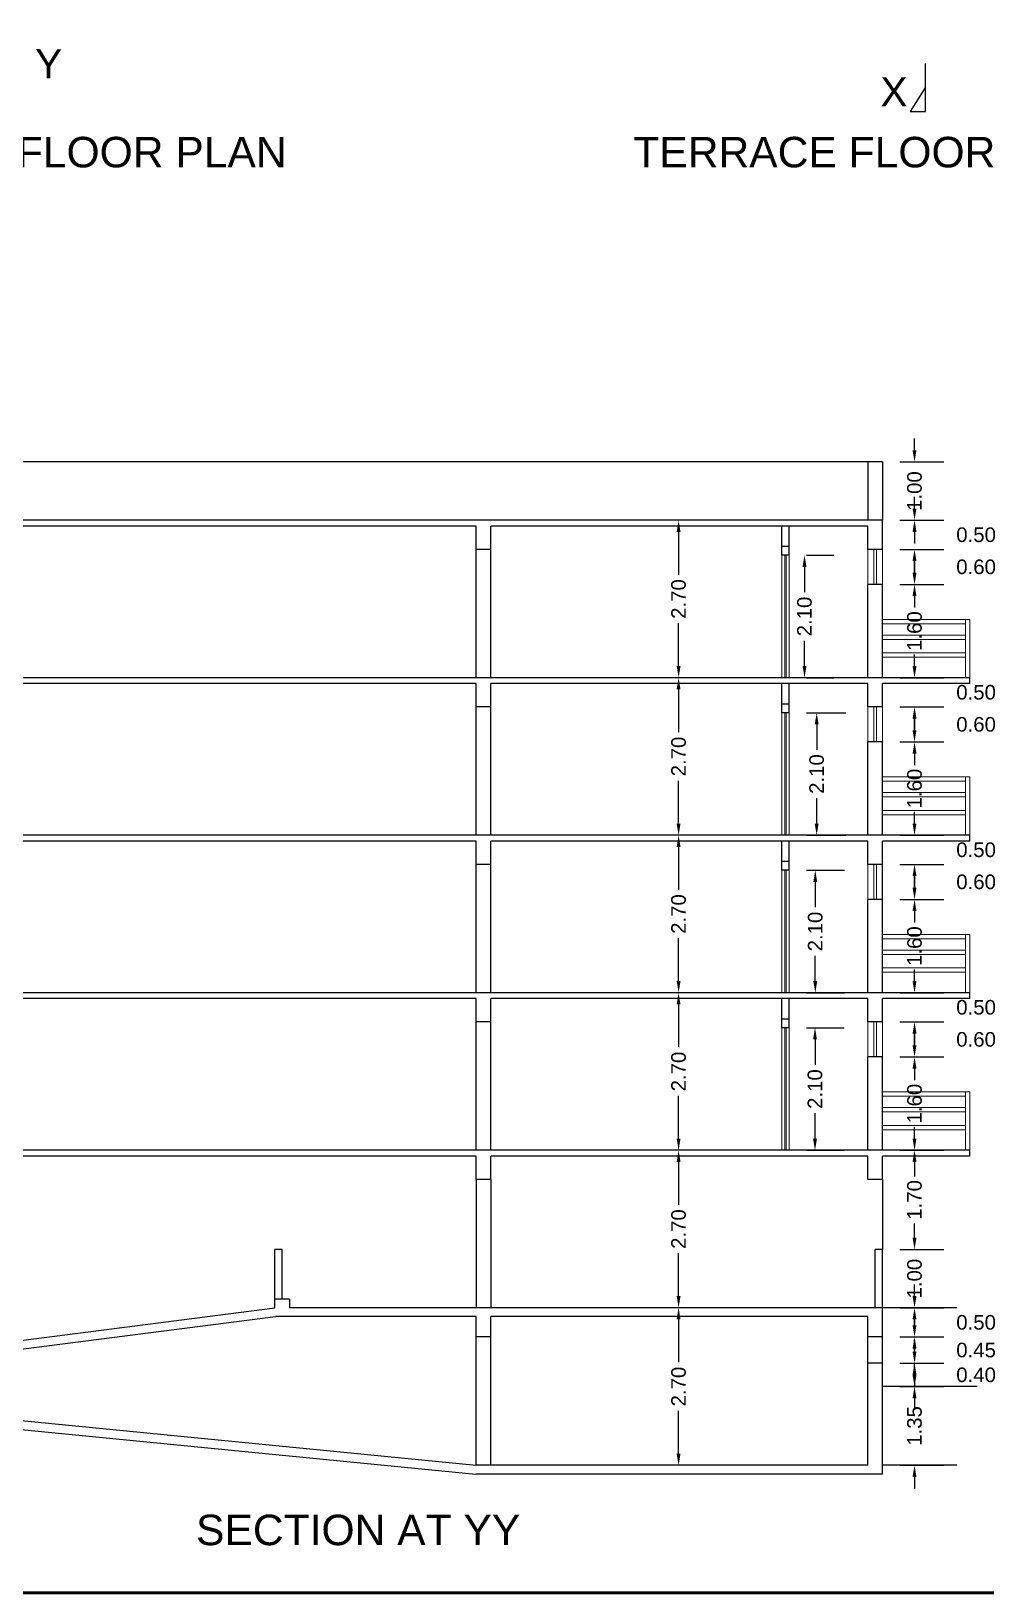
# Model space of a CAD drawing. Header units: metres. Extents: x 1217.9 to 1317.9, y 418.8 to 504.
# Drawn here: x 1285.01 to 1301.37, y 418.82 to 445.58 of the extents above; entities that cross this region are included whole.
import ezdxf

# ---------------------------------------------------------------- set-up
doc = ezdxf.new("R2010")
doc.units = ezdxf.units.M
doc.header["$MEASUREMENT"] = 0
doc.layers.add('Text', color=7, linetype='Continuous')
doc.layers.add('wall', color=92, linetype='Continuous', lineweight=50)
doc.layers.add('win', color=40, linetype='Continuous', lineweight=20)
doc.styles.add('PreDCRFont', font='arial.ttf', dxfattribs={"height": 0.25})
doc.styles.add('style2', font='arial.ttf', dxfattribs={"height": 0.25})
doc.dimstyles.new('Copy of Standard2', dxfattribs={"dimtxt": 0.25, "dimasz": 0.2, "dimexe": 0.5, "dimexo": 0.3, "dimgap": 0.09, "dimtad": 0, "dimtoh": 1, "dimzin": 0, "dimdsep": 46, "dimtxsty": 'PreDCRFont', "dimcen": 0.025, "dimdle": 0.1, "dimadec": 0, "dimazin": 0, "dimtfac": 1, "dimtofl": 0, "dimtmove": 2, "dimatfit": 3, "dimfxl": 0.18, "dimtolj": 1, "dimtzin": 0, "dimarcsym": 0})

# ---------------------------------------------------------------- blocks, each defined once
blk = doc.blocks.new('*D56')
at = {"layer": 'Defpoints', "color": 0, "linetype": 'Continuous', "transparency": 16777216}
for p in [(1299.596, 422.352), (1300.146, 422.352), (1299.596, 421.002)]:
    blk.add_point(p, dxfattribs=at)
at = {"layer": 'Text', "color": 0, "linetype": 'Continuous', "lineweight": -2, "transparency": 16777216}
for p, q in [((1300.146, 422.552), (1300.146, 422.752)), ((1299.896, 422.352), (1300.646, 422.352)), ((1299.896, 421.002), (1300.646, 421.002)), ((1300.146, 420.802), (1300.146, 420.602))]:
    blk.add_line(p, q, dxfattribs=at)
at = {"layer": 'Text', "color": 0, "linetype": 'Continuous', "transparency": 16777216}
for points in [[(1300.112, 422.552), (1300.179, 422.552), (1300.146, 422.352)], [(1300.112, 420.802), (1300.179, 420.802), (1300.146, 421.002)]]:
    blk.add_solid(points, dxfattribs=at)
at = {"layer": 'Text', "color": 0, "linetype": 'Continuous', "transparency": 16777216, "insert": (1300.146, 421.677), "char_height": 0.25, "attachment_point": 5, "rotation": 90, "style": 'PreDCRFont'}
blk.add_mtext('\\A1;1.35', dxfattribs=at)
blk = doc.blocks.new('*D57')
at = {"layer": 'Defpoints', "color": 0, "linetype": 'Continuous', "transparency": 16777216}
for p in [(1299.596, 422.752), (1300.146, 422.752), (1299.596, 422.352)]:
    blk.add_point(p, dxfattribs=at)
at = {"layer": 'Text', "color": 0, "linetype": 'Continuous', "lineweight": -2, "transparency": 16777216}
for p, q in [((1300.146, 422.952), (1300.146, 423.152)), ((1299.896, 422.752), (1300.646, 422.752)), ((1299.896, 422.352), (1300.646, 422.352)), ((1300.146, 422.152), (1300.146, 421.952))]:
    blk.add_line(p, q, dxfattribs=at)
at = {"layer": 'Text', "color": 0, "linetype": 'Continuous', "transparency": 16777216}
for points in [[(1300.112, 422.952), (1300.179, 422.952), (1300.146, 422.752)], [(1300.112, 422.152), (1300.179, 422.152), (1300.146, 422.352)]]:
    blk.add_solid(points, dxfattribs=at)
at = {"layer": 'Text', "color": 0, "linetype": 'Continuous', "transparency": 16777216, "insert": (1301.201, 422.552), "char_height": 0.25, "attachment_point": 5, "style": 'PreDCRFont'}
blk.add_mtext('\\A1;0.40', dxfattribs=at)
blk = doc.blocks.new('*D58')
at = {"layer": 'Defpoints', "color": 0, "linetype": 'Continuous', "transparency": 16777216}
for p in [(1299.596, 423.202), (1300.146, 423.202), (1299.596, 422.752)]:
    blk.add_point(p, dxfattribs=at)
at = {"layer": 'Text', "color": 0, "linetype": 'Continuous', "lineweight": -2, "transparency": 16777216}
for p, q in [((1300.146, 423.402), (1300.146, 423.602)), ((1299.896, 423.202), (1300.646, 423.202)), ((1299.896, 422.752), (1300.646, 422.752)), ((1300.146, 422.552), (1300.146, 422.352))]:
    blk.add_line(p, q, dxfattribs=at)
at = {"layer": 'Text', "color": 0, "linetype": 'Continuous', "transparency": 16777216}
for points in [[(1300.112, 423.402), (1300.179, 423.402), (1300.146, 423.202)], [(1300.112, 422.552), (1300.179, 422.552), (1300.146, 422.752)]]:
    blk.add_solid(points, dxfattribs=at)
at = {"layer": 'Text', "color": 0, "linetype": 'Continuous', "transparency": 16777216, "insert": (1301.201, 422.977), "char_height": 0.25, "attachment_point": 5, "style": 'PreDCRFont'}
blk.add_mtext('\\A1;0.45', dxfattribs=at)
blk = doc.blocks.new('*D59')
at = {"layer": 'Defpoints', "color": 0, "linetype": 'Continuous', "transparency": 16777216}
for p in [(1299.596, 423.702), (1300.146, 423.702), (1299.596, 423.202)]:
    blk.add_point(p, dxfattribs=at)
at = {"layer": 'Text', "color": 0, "linetype": 'Continuous', "lineweight": -2, "transparency": 16777216}
for p, q in [((1300.146, 423.902), (1300.146, 424.102)), ((1299.896, 423.702), (1300.646, 423.702)), ((1299.896, 423.202), (1300.646, 423.202)), ((1300.146, 423.002), (1300.146, 422.802))]:
    blk.add_line(p, q, dxfattribs=at)
at = {"layer": 'Text', "color": 0, "linetype": 'Continuous', "transparency": 16777216}
for points in [[(1300.112, 423.902), (1300.179, 423.902), (1300.146, 423.702)], [(1300.112, 423.002), (1300.179, 423.002), (1300.146, 423.202)]]:
    blk.add_solid(points, dxfattribs=at)
at = {"layer": 'Text', "color": 0, "linetype": 'Continuous', "transparency": 16777216, "insert": (1301.201, 423.452), "char_height": 0.25, "attachment_point": 5, "style": 'PreDCRFont'}
blk.add_mtext('\\A1;0.50', dxfattribs=at)
blk = doc.blocks.new('*D60')
at = {"layer": 'Defpoints', "color": 0, "linetype": 'Continuous', "transparency": 16777216}
for p in [(1299.596, 424.702), (1300.146, 424.702), (1299.596, 423.702)]:
    blk.add_point(p, dxfattribs=at)
at = {"layer": 'Text', "color": 0, "linetype": 'Continuous', "lineweight": -2, "transparency": 16777216}
for p, q in [((1300.146, 424.902), (1300.146, 425.102)), ((1299.896, 424.702), (1300.646, 424.702)), ((1299.896, 423.702), (1300.646, 423.702)), ((1300.146, 423.502), (1300.146, 423.302))]:
    blk.add_line(p, q, dxfattribs=at)
at = {"layer": 'Text', "color": 0, "linetype": 'Continuous', "transparency": 16777216}
for points in [[(1300.112, 424.902), (1300.179, 424.902), (1300.146, 424.702)], [(1300.112, 423.502), (1300.179, 423.502), (1300.146, 423.702)]]:
    blk.add_solid(points, dxfattribs=at)
at = {"layer": 'Text', "color": 0, "linetype": 'Continuous', "transparency": 16777216, "insert": (1300.146, 424.202), "char_height": 0.25, "attachment_point": 5, "rotation": 90, "style": 'PreDCRFont'}
blk.add_mtext('\\A1;1.00', dxfattribs=at)
blk = doc.blocks.new('*D61')
at = {"layer": 'Defpoints', "color": 0, "linetype": 'Continuous', "transparency": 16777216}
for p in [(1299.596, 426.402), (1300.146, 426.402), (1299.596, 424.702)]:
    blk.add_point(p, dxfattribs=at)
at = {"layer": 'Text', "color": 0, "linetype": 'Continuous', "lineweight": -2, "transparency": 16777216}
for p, q in [((1299.896, 426.402), (1300.646, 426.402)), ((1300.146, 426.202), (1300.146, 425.955)), ((1300.146, 424.902), (1300.146, 425.15)), ((1299.896, 424.702), (1300.646, 424.702))]:
    blk.add_line(p, q, dxfattribs=at)
at = {"layer": 'Text', "color": 0, "linetype": 'Continuous', "transparency": 16777216}
for points in [[(1300.112, 426.202), (1300.179, 426.202), (1300.146, 426.402)], [(1300.112, 424.902), (1300.179, 424.902), (1300.146, 424.702)]]:
    blk.add_solid(points, dxfattribs=at)
at = {"layer": 'Text', "color": 0, "linetype": 'Continuous', "transparency": 16777216, "insert": (1300.146, 425.552), "char_height": 0.25, "attachment_point": 5, "rotation": 90, "style": 'PreDCRFont'}
blk.add_mtext('\\A1;1.70', dxfattribs=at)
blk = doc.blocks.new('*D62')
at = {"layer": 'Defpoints', "color": 0, "linetype": 'Continuous', "transparency": 16777216}
for p in [(1299.596, 428.002), (1300.146, 428.002), (1299.596, 426.402)]:
    blk.add_point(p, dxfattribs=at)
at = {"layer": 'Text', "color": 0, "linetype": 'Continuous', "lineweight": -2, "transparency": 16777216}
for p, q in [((1299.896, 428.002), (1300.646, 428.002)), ((1300.146, 427.802), (1300.146, 427.605)), ((1300.146, 426.602), (1300.146, 426.8)), ((1299.896, 426.402), (1300.646, 426.402))]:
    blk.add_line(p, q, dxfattribs=at)
at = {"layer": 'Text', "color": 0, "linetype": 'Continuous', "transparency": 16777216}
for points in [[(1300.112, 427.802), (1300.179, 427.802), (1300.146, 428.002)], [(1300.112, 426.602), (1300.179, 426.602), (1300.146, 426.402)]]:
    blk.add_solid(points, dxfattribs=at)
at = {"layer": 'Text', "color": 0, "linetype": 'Continuous', "transparency": 16777216, "insert": (1300.146, 427.202), "char_height": 0.25, "attachment_point": 5, "rotation": 90, "style": 'PreDCRFont'}
blk.add_mtext('\\A1;1.60', dxfattribs=at)
blk = doc.blocks.new('*D63')
at = {"layer": 'Defpoints', "color": 0, "linetype": 'Continuous', "transparency": 16777216}
for p in [(1299.596, 428.602), (1300.146, 428.602), (1299.596, 428.002)]:
    blk.add_point(p, dxfattribs=at)
at = {"layer": 'Text', "color": 0, "linetype": 'Continuous', "lineweight": -2, "transparency": 16777216}
for p, q in [((1299.896, 428.602), (1300.646, 428.602)), ((1300.146, 428.202), (1300.146, 428.402)), ((1299.896, 428.002), (1300.646, 428.002))]:
    blk.add_line(p, q, dxfattribs=at)
at = {"layer": 'Text', "color": 0, "linetype": 'Continuous', "transparency": 16777216}
for points in [[(1300.112, 428.402), (1300.179, 428.402), (1300.146, 428.602)], [(1300.112, 428.202), (1300.179, 428.202), (1300.146, 428.002)]]:
    blk.add_solid(points, dxfattribs=at)
at = {"layer": 'Text', "color": 0, "linetype": 'Continuous', "transparency": 16777216, "insert": (1301.201, 428.302), "char_height": 0.25, "attachment_point": 5, "style": 'PreDCRFont'}
blk.add_mtext('\\A1;0.60', dxfattribs=at)
blk = doc.blocks.new('*D64')
at = {"layer": 'Defpoints', "color": 0, "linetype": 'Continuous', "transparency": 16777216}
for p in [(1299.596, 429.102), (1300.146, 429.102), (1299.596, 428.602)]:
    blk.add_point(p, dxfattribs=at)
at = {"layer": 'Text', "color": 0, "linetype": 'Continuous', "lineweight": -2, "transparency": 16777216}
for p, q in [((1300.146, 429.302), (1300.146, 429.502)), ((1299.896, 429.102), (1300.646, 429.102)), ((1299.896, 428.602), (1300.646, 428.602)), ((1300.146, 428.402), (1300.146, 428.202))]:
    blk.add_line(p, q, dxfattribs=at)
at = {"layer": 'Text', "color": 0, "linetype": 'Continuous', "transparency": 16777216}
for points in [[(1300.112, 429.302), (1300.179, 429.302), (1300.146, 429.102)], [(1300.112, 428.402), (1300.179, 428.402), (1300.146, 428.602)]]:
    blk.add_solid(points, dxfattribs=at)
at = {"layer": 'Text', "color": 0, "linetype": 'Continuous', "transparency": 16777216, "insert": (1301.201, 428.852), "char_height": 0.25, "attachment_point": 5, "style": 'PreDCRFont'}
blk.add_mtext('\\A1;0.50', dxfattribs=at)
blk = doc.blocks.new('*D65')
at = {"layer": 'Defpoints', "color": 0, "linetype": 'Continuous', "transparency": 16777216}
for p in [(1299.596, 430.702), (1300.146, 430.702), (1299.596, 429.102)]:
    blk.add_point(p, dxfattribs=at)
at = {"layer": 'Text', "color": 0, "linetype": 'Continuous', "lineweight": -2, "transparency": 16777216}
for p, q in [((1299.896, 430.702), (1300.646, 430.702)), ((1300.146, 430.502), (1300.146, 430.305)), ((1300.146, 429.302), (1300.146, 429.5)), ((1299.896, 429.102), (1300.646, 429.102))]:
    blk.add_line(p, q, dxfattribs=at)
at = {"layer": 'Text', "color": 0, "linetype": 'Continuous', "transparency": 16777216}
for points in [[(1300.112, 430.502), (1300.179, 430.502), (1300.146, 430.702)], [(1300.112, 429.302), (1300.179, 429.302), (1300.146, 429.102)]]:
    blk.add_solid(points, dxfattribs=at)
at = {"layer": 'Text', "color": 0, "linetype": 'Continuous', "transparency": 16777216, "insert": (1300.146, 429.902), "char_height": 0.25, "attachment_point": 5, "rotation": 90, "style": 'PreDCRFont'}
blk.add_mtext('\\A1;1.60', dxfattribs=at)
blk = doc.blocks.new('*D66')
at = {"layer": 'Defpoints', "color": 0, "linetype": 'Continuous', "transparency": 16777216}
for p in [(1299.596, 431.302), (1300.146, 431.302), (1299.596, 430.702)]:
    blk.add_point(p, dxfattribs=at)
at = {"layer": 'Text', "color": 0, "linetype": 'Continuous', "lineweight": -2, "transparency": 16777216}
for p, q in [((1299.896, 431.302), (1300.646, 431.302)), ((1300.146, 430.902), (1300.146, 431.102)), ((1299.896, 430.702), (1300.646, 430.702))]:
    blk.add_line(p, q, dxfattribs=at)
at = {"layer": 'Text', "color": 0, "linetype": 'Continuous', "transparency": 16777216}
for points in [[(1300.112, 431.102), (1300.179, 431.102), (1300.146, 431.302)], [(1300.112, 430.902), (1300.179, 430.902), (1300.146, 430.702)]]:
    blk.add_solid(points, dxfattribs=at)
at = {"layer": 'Text', "color": 0, "linetype": 'Continuous', "transparency": 16777216, "insert": (1301.201, 431.002), "char_height": 0.25, "attachment_point": 5, "style": 'PreDCRFont'}
blk.add_mtext('\\A1;0.60', dxfattribs=at)
blk = doc.blocks.new('*D67')
at = {"layer": 'Defpoints', "color": 0, "linetype": 'Continuous', "transparency": 16777216}
for p in [(1299.596, 431.802), (1300.146, 431.802), (1299.596, 431.302)]:
    blk.add_point(p, dxfattribs=at)
at = {"layer": 'Text', "color": 0, "linetype": 'Continuous', "lineweight": -2, "transparency": 16777216}
for p, q in [((1300.146, 432.002), (1300.146, 432.202)), ((1299.896, 431.802), (1300.646, 431.802)), ((1299.896, 431.302), (1300.646, 431.302)), ((1300.146, 431.102), (1300.146, 430.902))]:
    blk.add_line(p, q, dxfattribs=at)
at = {"layer": 'Text', "color": 0, "linetype": 'Continuous', "transparency": 16777216}
for points in [[(1300.112, 432.002), (1300.179, 432.002), (1300.146, 431.802)], [(1300.112, 431.102), (1300.179, 431.102), (1300.146, 431.302)]]:
    blk.add_solid(points, dxfattribs=at)
at = {"layer": 'Text', "color": 0, "linetype": 'Continuous', "transparency": 16777216, "insert": (1301.201, 431.552), "char_height": 0.25, "attachment_point": 5, "style": 'PreDCRFont'}
blk.add_mtext('\\A1;0.50', dxfattribs=at)
blk = doc.blocks.new('*D68')
at = {"layer": 'Defpoints', "color": 0, "linetype": 'Continuous', "transparency": 16777216}
for p in [(1299.596, 433.402), (1300.146, 433.402), (1299.596, 431.802)]:
    blk.add_point(p, dxfattribs=at)
at = {"layer": 'Text', "color": 0, "linetype": 'Continuous', "lineweight": -2, "transparency": 16777216}
for p, q in [((1299.896, 433.402), (1300.646, 433.402)), ((1300.146, 433.202), (1300.146, 433.005)), ((1300.146, 432.002), (1300.146, 432.2)), ((1299.896, 431.802), (1300.646, 431.802))]:
    blk.add_line(p, q, dxfattribs=at)
at = {"layer": 'Text', "color": 0, "linetype": 'Continuous', "transparency": 16777216}
for points in [[(1300.112, 433.202), (1300.179, 433.202), (1300.146, 433.402)], [(1300.112, 432.002), (1300.179, 432.002), (1300.146, 431.802)]]:
    blk.add_solid(points, dxfattribs=at)
at = {"layer": 'Text', "color": 0, "linetype": 'Continuous', "transparency": 16777216, "insert": (1300.146, 432.602), "char_height": 0.25, "attachment_point": 5, "rotation": 90, "style": 'PreDCRFont'}
blk.add_mtext('\\A1;1.60', dxfattribs=at)
blk = doc.blocks.new('*D69')
at = {"layer": 'Defpoints', "color": 0, "linetype": 'Continuous', "transparency": 16777216}
for p in [(1299.596, 434.002), (1300.146, 434.002), (1299.596, 433.402)]:
    blk.add_point(p, dxfattribs=at)
at = {"layer": 'Text', "color": 0, "linetype": 'Continuous', "lineweight": -2, "transparency": 16777216}
for p, q in [((1299.896, 434.002), (1300.646, 434.002)), ((1300.146, 433.602), (1300.146, 433.802)), ((1299.896, 433.402), (1300.646, 433.402))]:
    blk.add_line(p, q, dxfattribs=at)
at = {"layer": 'Text', "color": 0, "linetype": 'Continuous', "transparency": 16777216}
for points in [[(1300.112, 433.802), (1300.179, 433.802), (1300.146, 434.002)], [(1300.112, 433.602), (1300.179, 433.602), (1300.146, 433.402)]]:
    blk.add_solid(points, dxfattribs=at)
at = {"layer": 'Text', "color": 0, "linetype": 'Continuous', "transparency": 16777216, "insert": (1301.201, 433.702), "char_height": 0.25, "attachment_point": 5, "style": 'PreDCRFont'}
blk.add_mtext('\\A1;0.60', dxfattribs=at)
blk = doc.blocks.new('*D70')
at = {"layer": 'Defpoints', "color": 0, "linetype": 'Continuous', "transparency": 16777216}
for p in [(1299.596, 434.502), (1300.146, 434.502), (1299.596, 434.002)]:
    blk.add_point(p, dxfattribs=at)
at = {"layer": 'Text', "color": 0, "linetype": 'Continuous', "lineweight": -2, "transparency": 16777216}
for p, q in [((1300.146, 434.702), (1300.146, 434.902)), ((1299.896, 434.502), (1300.646, 434.502)), ((1299.896, 434.002), (1300.646, 434.002)), ((1300.146, 433.802), (1300.146, 433.602))]:
    blk.add_line(p, q, dxfattribs=at)
at = {"layer": 'Text', "color": 0, "linetype": 'Continuous', "transparency": 16777216}
for points in [[(1300.112, 434.702), (1300.179, 434.702), (1300.146, 434.502)], [(1300.112, 433.802), (1300.179, 433.802), (1300.146, 434.002)]]:
    blk.add_solid(points, dxfattribs=at)
at = {"layer": 'Text', "color": 0, "linetype": 'Continuous', "transparency": 16777216, "insert": (1301.201, 434.252), "char_height": 0.25, "attachment_point": 5, "style": 'PreDCRFont'}
blk.add_mtext('\\A1;0.50', dxfattribs=at)
blk = doc.blocks.new('*D71')
at = {"layer": 'Defpoints', "color": 0, "linetype": 'Continuous', "transparency": 16777216}
for p in [(1299.596, 436.102), (1300.146, 436.102), (1299.596, 434.502)]:
    blk.add_point(p, dxfattribs=at)
at = {"layer": 'Text', "color": 0, "linetype": 'Continuous', "lineweight": -2, "transparency": 16777216}
for p, q in [((1299.896, 436.102), (1300.646, 436.102)), ((1300.146, 435.902), (1300.146, 435.705)), ((1300.146, 434.702), (1300.146, 434.9)), ((1299.896, 434.502), (1300.646, 434.502))]:
    blk.add_line(p, q, dxfattribs=at)
at = {"layer": 'Text', "color": 0, "linetype": 'Continuous', "transparency": 16777216}
for points in [[(1300.112, 435.902), (1300.179, 435.902), (1300.146, 436.102)], [(1300.112, 434.702), (1300.179, 434.702), (1300.146, 434.502)]]:
    blk.add_solid(points, dxfattribs=at)
at = {"layer": 'Text', "color": 0, "linetype": 'Continuous', "transparency": 16777216, "insert": (1300.146, 435.302), "char_height": 0.25, "attachment_point": 5, "rotation": 90, "style": 'PreDCRFont'}
blk.add_mtext('\\A1;1.60', dxfattribs=at)
blk = doc.blocks.new('*D72')
at = {"layer": 'Defpoints', "color": 0, "linetype": 'Continuous', "transparency": 16777216}
for p in [(1299.596, 436.702), (1300.146, 436.702), (1299.596, 436.102)]:
    blk.add_point(p, dxfattribs=at)
at = {"layer": 'Text', "color": 0, "linetype": 'Continuous', "lineweight": -2, "transparency": 16777216}
for p, q in [((1299.896, 436.702), (1300.646, 436.702)), ((1300.146, 436.302), (1300.146, 436.502)), ((1299.896, 436.102), (1300.646, 436.102))]:
    blk.add_line(p, q, dxfattribs=at)
at = {"layer": 'Text', "color": 0, "linetype": 'Continuous', "transparency": 16777216}
for points in [[(1300.112, 436.502), (1300.179, 436.502), (1300.146, 436.702)], [(1300.112, 436.302), (1300.179, 436.302), (1300.146, 436.102)]]:
    blk.add_solid(points, dxfattribs=at)
at = {"layer": 'Text', "color": 0, "linetype": 'Continuous', "transparency": 16777216, "insert": (1301.201, 436.402), "char_height": 0.25, "attachment_point": 5, "style": 'PreDCRFont'}
blk.add_mtext('\\A1;0.60', dxfattribs=at)
blk = doc.blocks.new('*D73')
at = {"layer": 'Defpoints', "color": 0, "linetype": 'Continuous', "transparency": 16777216}
for p in [(1299.596, 437.202), (1300.146, 437.202), (1299.596, 436.702)]:
    blk.add_point(p, dxfattribs=at)
at = {"layer": 'Text', "color": 0, "linetype": 'Continuous', "lineweight": -2, "transparency": 16777216}
for p, q in [((1300.146, 437.402), (1300.146, 437.602)), ((1299.896, 437.202), (1300.646, 437.202)), ((1299.896, 436.702), (1300.646, 436.702)), ((1300.146, 436.502), (1300.146, 436.302))]:
    blk.add_line(p, q, dxfattribs=at)
at = {"layer": 'Text', "color": 0, "linetype": 'Continuous', "transparency": 16777216}
for points in [[(1300.112, 437.402), (1300.179, 437.402), (1300.146, 437.202)], [(1300.112, 436.502), (1300.179, 436.502), (1300.146, 436.702)]]:
    blk.add_solid(points, dxfattribs=at)
at = {"layer": 'Text', "color": 0, "linetype": 'Continuous', "transparency": 16777216, "insert": (1301.201, 436.952), "char_height": 0.25, "attachment_point": 5, "style": 'PreDCRFont'}
blk.add_mtext('\\A1;0.50', dxfattribs=at)
blk = doc.blocks.new('*D74')
at = {"layer": 'Defpoints', "color": 0, "linetype": 'Continuous', "transparency": 16777216}
for p in [(1299.596, 438.202), (1300.146, 438.202), (1299.596, 437.202)]:
    blk.add_point(p, dxfattribs=at)
at = {"layer": 'Text', "color": 0, "linetype": 'Continuous', "lineweight": -2, "transparency": 16777216}
for p, q in [((1300.146, 438.402), (1300.146, 438.602)), ((1299.896, 438.202), (1300.646, 438.202)), ((1299.896, 437.202), (1300.646, 437.202)), ((1300.146, 437.002), (1300.146, 436.802))]:
    blk.add_line(p, q, dxfattribs=at)
at = {"layer": 'Text', "color": 0, "linetype": 'Continuous', "transparency": 16777216}
for points in [[(1300.112, 438.402), (1300.179, 438.402), (1300.146, 438.202)], [(1300.112, 437.002), (1300.179, 437.002), (1300.146, 437.202)]]:
    blk.add_solid(points, dxfattribs=at)
at = {"layer": 'Text', "color": 0, "linetype": 'Continuous', "transparency": 16777216, "insert": (1300.146, 437.702), "char_height": 0.25, "attachment_point": 5, "rotation": 90, "style": 'PreDCRFont'}
blk.add_mtext('\\A1;1.00', dxfattribs=at)
blk = doc.blocks.new('*D75')
at = {"layer": 'Defpoints', "color": 0, "linetype": 'Continuous', "transparency": 16777216}
for p in [(1296.102, 423.702), (1296.544, 423.702), (1296.544, 421.002)]:
    blk.add_point(p, dxfattribs=at)
at = {"layer": 'Text', "color": 0, "linetype": 'Continuous', "lineweight": -2, "transparency": 16777216}
for p, q in [((1296.244, 423.702), (1295.602, 423.702)), ((1296.102, 423.502), (1296.102, 422.768)), ((1296.102, 421.202), (1296.102, 421.936)), ((1296.244, 421.002), (1295.602, 421.002))]:
    blk.add_line(p, q, dxfattribs=at)
at = {"layer": 'Text', "color": 0, "linetype": 'Continuous', "transparency": 16777216}
for points in [[(1296.069, 423.502), (1296.135, 423.502), (1296.102, 423.702)], [(1296.069, 421.202), (1296.135, 421.202), (1296.102, 421.002)]]:
    blk.add_solid(points, dxfattribs=at)
at = {"layer": 'Text', "color": 0, "linetype": 'Continuous', "transparency": 16777216, "insert": (1296.102, 422.352), "char_height": 0.25, "attachment_point": 5, "rotation": 90, "style": 'PreDCRFont'}
blk.add_mtext('\\A1;2.70', dxfattribs=at)
blk = doc.blocks.new('*D76')
at = {"layer": 'Defpoints', "color": 0, "linetype": 'Continuous', "transparency": 16777216}
for p in [(1296.102, 426.402), (1296.102, 426.402), (1296.544, 423.702)]:
    blk.add_point(p, dxfattribs=at)
at = {"layer": 'Text', "color": 0, "linetype": 'Continuous', "lineweight": -2, "transparency": 16777216}
for p, q in [((1295.802, 426.402), (1295.602, 426.402)), ((1296.102, 426.202), (1296.102, 425.468)), ((1296.102, 423.902), (1296.102, 424.636)), ((1296.244, 423.702), (1295.602, 423.702))]:
    blk.add_line(p, q, dxfattribs=at)
at = {"layer": 'Text', "color": 0, "linetype": 'Continuous', "transparency": 16777216}
for points in [[(1296.069, 426.202), (1296.135, 426.202), (1296.102, 426.402)], [(1296.069, 423.902), (1296.135, 423.902), (1296.102, 423.702)]]:
    blk.add_solid(points, dxfattribs=at)
at = {"layer": 'Text', "color": 0, "linetype": 'Continuous', "transparency": 16777216, "insert": (1296.102, 425.052), "char_height": 0.25, "attachment_point": 5, "rotation": 90, "style": 'PreDCRFont'}
blk.add_mtext('\\A1;2.70', dxfattribs=at)
blk = doc.blocks.new('*D77')
at = {"layer": 'Defpoints', "color": 0, "linetype": 'Continuous', "transparency": 16777216}
for p in [(1296.102, 429.102), (1296.102, 429.102), (1296.102, 426.402)]:
    blk.add_point(p, dxfattribs=at)
at = {"layer": 'Text', "color": 0, "linetype": 'Continuous', "lineweight": -2, "transparency": 16777216}
for p, q in [((1295.802, 429.102), (1295.602, 429.102)), ((1296.102, 428.902), (1296.102, 428.168)), ((1296.102, 426.602), (1296.102, 427.336)), ((1295.802, 426.402), (1295.602, 426.402))]:
    blk.add_line(p, q, dxfattribs=at)
at = {"layer": 'Text', "color": 0, "linetype": 'Continuous', "transparency": 16777216}
for points in [[(1296.069, 428.902), (1296.135, 428.902), (1296.102, 429.102)], [(1296.069, 426.602), (1296.135, 426.602), (1296.102, 426.402)]]:
    blk.add_solid(points, dxfattribs=at)
at = {"layer": 'Text', "color": 0, "linetype": 'Continuous', "transparency": 16777216, "insert": (1296.102, 427.752), "char_height": 0.25, "attachment_point": 5, "rotation": 90, "style": 'PreDCRFont'}
blk.add_mtext('\\A1;2.70', dxfattribs=at)
blk = doc.blocks.new('*D78')
at = {"layer": 'Defpoints', "color": 0, "linetype": 'Continuous', "transparency": 16777216}
for p in [(1296.102, 431.802), (1296.102, 431.802), (1296.102, 429.102)]:
    blk.add_point(p, dxfattribs=at)
at = {"layer": 'Text', "color": 0, "linetype": 'Continuous', "lineweight": -2, "transparency": 16777216}
for p, q in [((1295.802, 431.802), (1295.602, 431.802)), ((1296.102, 431.602), (1296.102, 430.868)), ((1296.102, 429.302), (1296.102, 430.036)), ((1295.802, 429.102), (1295.602, 429.102))]:
    blk.add_line(p, q, dxfattribs=at)
at = {"layer": 'Text', "color": 0, "linetype": 'Continuous', "transparency": 16777216}
for points in [[(1296.069, 431.602), (1296.135, 431.602), (1296.102, 431.802)], [(1296.069, 429.302), (1296.135, 429.302), (1296.102, 429.102)]]:
    blk.add_solid(points, dxfattribs=at)
at = {"layer": 'Text', "color": 0, "linetype": 'Continuous', "transparency": 16777216, "insert": (1296.102, 430.452), "char_height": 0.25, "attachment_point": 5, "rotation": 90, "style": 'PreDCRFont'}
blk.add_mtext('\\A1;2.70', dxfattribs=at)
blk = doc.blocks.new('*D79')
at = {"layer": 'Defpoints', "color": 0, "linetype": 'Continuous', "transparency": 16777216}
for p in [(1296.102, 434.502), (1296.102, 434.502), (1296.102, 431.802)]:
    blk.add_point(p, dxfattribs=at)
at = {"layer": 'Text', "color": 0, "linetype": 'Continuous', "lineweight": -2, "transparency": 16777216}
for p, q in [((1295.802, 434.502), (1295.602, 434.502)), ((1296.102, 434.302), (1296.102, 433.568)), ((1296.102, 432.002), (1296.102, 432.736)), ((1295.802, 431.802), (1295.602, 431.802))]:
    blk.add_line(p, q, dxfattribs=at)
at = {"layer": 'Text', "color": 0, "linetype": 'Continuous', "transparency": 16777216}
for points in [[(1296.069, 434.302), (1296.135, 434.302), (1296.102, 434.502)], [(1296.069, 432.002), (1296.135, 432.002), (1296.102, 431.802)]]:
    blk.add_solid(points, dxfattribs=at)
at = {"layer": 'Text', "color": 0, "linetype": 'Continuous', "transparency": 16777216, "insert": (1296.102, 433.152), "char_height": 0.25, "attachment_point": 5, "rotation": 90, "style": 'PreDCRFont'}
blk.add_mtext('\\A1;2.70', dxfattribs=at)
blk = doc.blocks.new('*D80')
at = {"layer": 'Defpoints', "color": 0, "linetype": 'Continuous', "transparency": 16777216}
for p in [(1296.102, 437.202), (1296.102, 437.202), (1296.102, 434.502)]:
    blk.add_point(p, dxfattribs=at)
at = {"layer": 'Text', "color": 0, "linetype": 'Continuous', "lineweight": -2, "transparency": 16777216}
for p, q in [((1295.802, 437.202), (1295.602, 437.202)), ((1296.102, 437.002), (1296.102, 436.268)), ((1296.102, 434.702), (1296.102, 435.436)), ((1295.802, 434.502), (1295.602, 434.502))]:
    blk.add_line(p, q, dxfattribs=at)
at = {"layer": 'Text', "color": 0, "linetype": 'Continuous', "transparency": 16777216}
for points in [[(1296.069, 437.002), (1296.135, 437.002), (1296.102, 437.202)], [(1296.069, 434.702), (1296.135, 434.702), (1296.102, 434.502)]]:
    blk.add_solid(points, dxfattribs=at)
at = {"layer": 'Text', "color": 0, "linetype": 'Continuous', "transparency": 16777216, "insert": (1296.102, 435.852), "char_height": 0.25, "attachment_point": 5, "rotation": 90, "style": 'PreDCRFont'}
blk.add_mtext('\\A1;2.70', dxfattribs=at)
blk = doc.blocks.new('*D81')
at = {"layer": 'Defpoints', "color": 0, "linetype": 'Continuous', "transparency": 16777216}
for p in [(1297.996, 436.602), (1297.996, 434.502), (1298.26, 434.502)]:
    blk.add_point(p, dxfattribs=at)
at = {"layer": 'Text', "color": 0, "linetype": 'Continuous', "lineweight": -2, "transparency": 16777216}
for p, q in [((1298.296, 436.602), (1298.76, 436.602)), ((1298.26, 436.402), (1298.26, 435.968)), ((1298.26, 434.702), (1298.26, 435.136)), ((1298.296, 434.502), (1298.76, 434.502))]:
    blk.add_line(p, q, dxfattribs=at)
at = {"layer": 'Text', "color": 0, "linetype": 'Continuous', "transparency": 16777216}
for points in [[(1298.227, 436.402), (1298.294, 436.402), (1298.26, 436.602)], [(1298.227, 434.702), (1298.294, 434.702), (1298.26, 434.502)]]:
    blk.add_solid(points, dxfattribs=at)
at = {"layer": 'Text', "color": 0, "linetype": 'Continuous', "transparency": 16777216, "insert": (1298.26, 435.552), "char_height": 0.25, "attachment_point": 5, "rotation": 90, "style": 'PreDCRFont'}
blk.add_mtext('\\A1;2.10', dxfattribs=at)
blk = doc.blocks.new('*D82')
at = {"layer": 'Defpoints', "color": 0, "linetype": 'Continuous', "transparency": 16777216}
for p in [(1297.996, 433.902), (1297.996, 431.802), (1298.469, 431.802)]:
    blk.add_point(p, dxfattribs=at)
at = {"layer": 'Text', "color": 0, "linetype": 'Continuous', "lineweight": -2, "transparency": 16777216}
for p, q in [((1298.296, 433.902), (1298.969, 433.902)), ((1298.469, 433.702), (1298.469, 433.268)), ((1298.469, 432.002), (1298.469, 432.436)), ((1298.296, 431.802), (1298.969, 431.802))]:
    blk.add_line(p, q, dxfattribs=at)
at = {"layer": 'Text', "color": 0, "linetype": 'Continuous', "transparency": 16777216}
for points in [[(1298.435, 433.702), (1298.502, 433.702), (1298.469, 433.902)], [(1298.435, 432.002), (1298.502, 432.002), (1298.469, 431.802)]]:
    blk.add_solid(points, dxfattribs=at)
at = {"layer": 'Text', "color": 0, "linetype": 'Continuous', "transparency": 16777216, "insert": (1298.469, 432.852), "char_height": 0.25, "attachment_point": 5, "rotation": 90, "style": 'PreDCRFont'}
blk.add_mtext('\\A1;2.10', dxfattribs=at)
blk = doc.blocks.new('*D83')
at = {"layer": 'Defpoints', "color": 0, "linetype": 'Continuous', "transparency": 16777216}
for p in [(1297.996, 431.202), (1297.996, 429.102), (1298.445, 429.102)]:
    blk.add_point(p, dxfattribs=at)
at = {"layer": 'Text', "color": 0, "linetype": 'Continuous', "lineweight": -2, "transparency": 16777216}
for p, q in [((1298.296, 431.202), (1298.945, 431.202)), ((1298.445, 431.002), (1298.445, 430.568)), ((1298.445, 429.302), (1298.445, 429.736)), ((1298.296, 429.102), (1298.945, 429.102))]:
    blk.add_line(p, q, dxfattribs=at)
at = {"layer": 'Text', "color": 0, "linetype": 'Continuous', "transparency": 16777216}
for points in [[(1298.411, 431.002), (1298.478, 431.002), (1298.445, 431.202)], [(1298.411, 429.302), (1298.478, 429.302), (1298.445, 429.102)]]:
    blk.add_solid(points, dxfattribs=at)
at = {"layer": 'Text', "color": 0, "linetype": 'Continuous', "transparency": 16777216, "insert": (1298.445, 430.152), "char_height": 0.25, "attachment_point": 5, "rotation": 90, "style": 'PreDCRFont'}
blk.add_mtext('\\A1;2.10', dxfattribs=at)
blk = doc.blocks.new('*D84')
at = {"layer": 'Defpoints', "color": 0, "linetype": 'Continuous', "transparency": 16777216}
for p in [(1297.996, 428.502), (1297.996, 426.402), (1298.44, 426.402)]:
    blk.add_point(p, dxfattribs=at)
at = {"layer": 'Text', "color": 0, "linetype": 'Continuous', "lineweight": -2, "transparency": 16777216}
for p, q in [((1298.296, 428.502), (1298.94, 428.502)), ((1298.44, 428.302), (1298.44, 427.868)), ((1298.44, 426.602), (1298.44, 427.036)), ((1298.296, 426.402), (1298.94, 426.402))]:
    blk.add_line(p, q, dxfattribs=at)
at = {"layer": 'Text', "color": 0, "linetype": 'Continuous', "transparency": 16777216}
for points in [[(1298.406, 428.302), (1298.473, 428.302), (1298.44, 428.502)], [(1298.406, 426.602), (1298.473, 426.602), (1298.44, 426.402)]]:
    blk.add_solid(points, dxfattribs=at)
at = {"layer": 'Text', "color": 0, "linetype": 'Continuous', "transparency": 16777216, "insert": (1298.44, 427.452), "char_height": 0.25, "attachment_point": 5, "rotation": 90, "style": 'PreDCRFont'}
blk.add_mtext('\\A1;2.10', dxfattribs=at)

msp = doc.modelspace()

# ---------------------------------------------------------------- linework, layer by layer
at = {"layer": 'Text', "linetype": 'Continuous'}
for p, q in [((1299.5957, 438.2021), (1278.6627, 438.2021)), ((1299.3457, 438.2021), (1299.3457, 437.2021)), ((1299.5957, 438.2021), (1299.5957, 437.2021)), ((1299.5957, 437.2021), (1277.9127, 437.2021)), ((1292.6327, 437.1021), (1278.9127, 437.1021)), ((1292.6327, 434.5021), (1292.6327, 437.1021)), ((1292.8827, 434.5021), (1292.8827, 437.1021)), ((1299.3457, 437.1021), (1292.8827, 437.1021)), ((1297.8707, 436.6021), (1297.8707, 437.1021)), ((1297.9957, 436.6021), (1297.9957, 437.1021)), ((1299.3457, 436.7021), (1299.3457, 437.1021)), ((1299.5957, 436.7021), (1299.5957, 437.2021)), ((1292.8827, 436.7021), (1292.6327, 436.7021)), ((1297.9957, 436.7521), (1297.8707, 436.7521)), ((1297.9957, 436.7521), (1297.8707, 436.7521)), ((1297.9957, 436.6021), (1297.8707, 436.6021)), ((1297.9957, 436.6021), (1297.8707, 436.6021)), ((1299.5957, 436.7021), (1299.3457, 436.7021)), ((1299.3457, 434.5021), (1299.3457, 436.1021)), ((1299.5957, 436.1021), (1299.3457, 436.1021)), ((1299.5957, 434.5021), (1299.5957, 436.1021)), ((1301.0957, 434.5021), (1278.6627, 434.5021)), ((1301.0957, 434.4021), (1301.0957, 434.5021)), ((1292.6327, 434.4021), (1278.9127, 434.4021)), ((1292.6327, 431.8021), (1292.6327, 434.4021)), ((1292.8827, 431.8021), (1292.8827, 434.4021)), ((1299.3457, 434.4021), (1292.8827, 434.4021)), ((1297.8707, 433.9021), (1297.8707, 434.4021)), ((1297.9957, 433.9021), (1297.9957, 434.4021)), ((1299.3457, 434.0021), (1299.3457, 434.4021)), ((1299.3457, 434.0021), (1299.3457, 434.4021)), ((1299.5957, 434.0021), (1299.5957, 434.4021)), ((1299.5957, 434.0021), (1299.5957, 434.4021)), ((1301.0957, 434.4021), (1299.5957, 434.4021)), ((1292.8827, 434.0021), (1292.6327, 434.0021)), ((1297.9957, 434.0521), (1297.8707, 434.0521)), ((1297.9957, 434.0521), (1297.8707, 434.0521)), ((1297.9957, 433.9021), (1297.8707, 433.9021)), ((1297.9957, 433.9021), (1297.8707, 433.9021)), ((1299.5957, 434.0021), (1299.3457, 434.0021)), ((1299.5957, 434.0021), (1299.3457, 434.0021)), ((1299.3457, 431.8021), (1299.3457, 433.4021)), ((1299.5957, 433.4021), (1299.3457, 433.4021)), ((1299.5957, 431.8021), (1299.5957, 433.4021)), ((1301.0957, 431.8021), (1277.9127, 431.8021)), ((1301.0957, 431.7021), (1301.0957, 431.8021)), ((1292.6327, 431.7021), (1278.9127, 431.7021)), ((1292.6327, 429.1021), (1292.6327, 431.7021)), ((1292.8827, 429.1021), (1292.8827, 431.7021)), ((1299.3457, 431.7021), (1292.8827, 431.7021)), ((1297.8707, 431.2021), (1297.8707, 431.7021)), ((1297.9957, 431.2021), (1297.9957, 431.7021)), ((1299.3457, 431.3021), (1299.3457, 431.7021)), ((1299.3457, 431.3021), (1299.3457, 431.7021)), ((1299.5957, 430.7021), (1299.5957, 431.7021)), ((1299.5957, 431.3021), (1299.5957, 431.7021)), ((1301.0957, 431.7021), (1299.5957, 431.7021)), ((1292.8827, 431.3021), (1292.6327, 431.3021)), ((1297.9957, 431.3521), (1297.8707, 431.3521)), ((1297.9957, 431.3521), (1297.8707, 431.3521)), ((1299.5957, 431.3021), (1299.3457, 431.3021)), ((1299.5957, 431.3021), (1299.3457, 431.3021)), ((1297.9957, 431.2021), (1297.8707, 431.2021)), ((1297.9957, 431.2021), (1297.8707, 431.2021)), ((1299.3457, 429.1021), (1299.3457, 430.7021)), ((1299.5957, 430.7021), (1299.3457, 430.7021)), ((1299.5957, 429.1021), (1299.5957, 430.7021)), ((1301.0957, 429.1021), (1278.6627, 429.1021)), ((1301.0957, 429.0021), (1301.0957, 429.1021)), ((1292.6327, 429.0021), (1278.9127, 429.0021)), ((1292.6327, 426.4021), (1292.6327, 429.0021)), ((1292.8827, 426.4021), (1292.8827, 429.0021)), ((1299.3457, 429.0021), (1292.8827, 429.0021)), ((1297.8707, 428.5021), (1297.8707, 429.0021)), ((1297.9957, 428.5021), (1297.9957, 429.0021)), ((1299.3457, 428.6021), (1299.3457, 429.0021)), ((1299.3457, 428.6021), (1299.3457, 429.0021)), ((1299.5957, 428.6021), (1299.5957, 429.0021)), ((1299.5957, 428.6021), (1299.5957, 429.0021)), ((1301.0957, 429.0021), (1299.5957, 429.0021)), ((1292.8827, 428.6021), (1292.6327, 428.6021)), ((1297.9957, 428.6521), (1297.8707, 428.6521)), ((1299.5957, 428.6021), (1299.3457, 428.6021)), ((1299.5957, 428.6021), (1299.3457, 428.6021)), ((1297.9957, 428.5021), (1297.8707, 428.5021)), ((1299.3457, 426.4021), (1299.3457, 428.0021)), ((1299.5957, 428.0021), (1299.3457, 428.0021)), ((1299.5957, 426.4021), (1299.5957, 428.0021)), ((1301.0957, 426.4021), (1277.9127, 426.4021)), ((1301.0957, 426.3021), (1301.0957, 426.4021)), ((1292.6327, 426.3021), (1278.9127, 426.3021)), ((1292.6327, 425.9021), (1292.6327, 426.3021)), ((1292.8827, 425.9021), (1292.8827, 426.3021)), ((1299.3457, 426.3021), (1292.8827, 426.3021)), ((1299.3457, 425.9021), (1299.3457, 426.3021)), ((1299.5957, 425.9021), (1299.5957, 426.3021)), ((1301.0957, 426.3021), (1299.5957, 426.3021)), ((1292.8827, 425.9021), (1292.6327, 425.9021)), ((1292.6327, 425.9021), (1292.6327, 423.7021)), ((1292.8827, 425.9021), (1292.8827, 423.7021)), ((1299.5957, 425.9021), (1299.3457, 425.9021)), ((1299.5957, 425.9021), (1299.5957, 424.7021)), ((1289.3087, 424.7021), (1289.1837, 424.7021)), ((1289.1837, 423.8521), (1289.1837, 424.7021)), ((1289.3087, 423.8521), (1289.3087, 424.7021)), ((1299.4707, 423.7021), (1299.4707, 424.7021)), ((1299.5957, 424.7021), (1299.4707, 424.7021)), ((1299.5957, 420.8521), (1299.5957, 424.7021)), ((1289.1837, 423.7021), (1289.1837, 423.8521)), ((1289.4337, 423.8521), (1289.1837, 423.8521)), ((1289.4337, 423.8521), (1289.4337, 423.7021)), ((1278.9127, 422.3842), (1289.1837, 423.7021)), ((1279.4383, 422.3004), (1289.1933, 423.5521)), ((1292.6327, 423.5521), (1289.1933, 423.5521)), ((1299.5957, 423.7021), (1289.4337, 423.7021)), ((1292.6327, 421.0021), (1292.6327, 423.5521)), ((1292.8827, 421.0021), (1292.8827, 423.5521)), ((1299.3457, 423.5521), (1292.8827, 423.5521)), ((1299.3457, 421.0021), (1299.3457, 423.5521)), ((1300.8704, 423.7021), (1299.5957, 423.7021)), ((1292.8827, 423.2021), (1292.6327, 423.2021)), ((1299.5957, 423.2021), (1299.3457, 423.2021)), ((1299.5957, 422.7521), (1299.3457, 422.7521)), ((1278.898, 422.2028), (1292.6254, 420.8521)), ((1279.4383, 422.3004), (1292.6327, 421.0021)), ((1301.2185, 422.3521), (1299.5957, 422.3521)), ((1299.5957, 420.8521), (1292.6254, 420.8521)), ((1299.3457, 421.0021), (1292.6327, 421.0021)), ((1300.8704, 421.0021), (1299.5957, 421.0021))]:
    msp.add_line(p, q, dxfattribs=at)
at = {"layer": 'Text'}
msp.add_lwpolyline([(1300.3326, 444.6266), (1300.0699, 444.2073), (1300.3326, 444.2073), (1300.3326, 445.0318)], dxfattribs=at)
at = {"layer": 'wall'}
msp.add_lwpolyline([(1217.8903, 418.8176), (1317.8903, 418.8176), (1317.8903, 504.0023), (1217.8903, 504.0023)], close=True, dxfattribs=at)
at = {"layer": 'win', "linetype": 'Continuous'}
for p, q in [((1297.8707, 436.6021), (1297.8707, 434.5021)), ((1297.9207, 436.6021), (1297.9207, 434.5021)), ((1297.9457, 436.6021), (1297.9457, 434.5021)), ((1297.9957, 436.6021), (1297.9957, 434.5021)), ((1299.3457, 436.7021), (1299.3457, 436.1021)), ((1299.4457, 436.7021), (1299.4457, 436.1021)), ((1299.4957, 436.7021), (1299.4957, 436.1021)), ((1299.5957, 436.7021), (1299.5957, 436.1021)), ((1301.0207, 435.5021), (1299.5957, 435.5021)), ((1301.0957, 435.5021), (1301.0207, 435.5021)), ((1301.0207, 435.5021), (1301.0207, 434.5021)), ((1301.0957, 434.5021), (1301.0957, 435.5021)), ((1301.0207, 435.4271), (1299.5957, 435.4271)), ((1301.0207, 435.2337), (1299.5957, 435.2337)), ((1301.0207, 435.1587), (1299.5957, 435.1587)), ((1301.0207, 434.9279), (1299.5957, 434.9279)), ((1301.0207, 434.8529), (1299.5957, 434.8529)), ((1297.8707, 433.9021), (1297.8707, 431.8021)), ((1297.9207, 433.9021), (1297.9207, 431.8021)), ((1297.9457, 433.9021), (1297.9457, 431.8021)), ((1297.9957, 433.9021), (1297.9957, 431.8021)), ((1299.3457, 434.0021), (1299.3457, 433.4021)), ((1299.4457, 434.0021), (1299.4457, 433.4021)), ((1299.4957, 434.0021), (1299.4957, 433.4021)), ((1299.5957, 434.0021), (1299.5957, 433.4021)), ((1301.0207, 432.8021), (1299.5957, 432.8021)), ((1301.0207, 432.7271), (1299.5957, 432.7271)), ((1301.0957, 432.8021), (1301.0207, 432.8021)), ((1301.0207, 432.8021), (1301.0207, 431.8021)), ((1301.0957, 431.8021), (1301.0957, 432.8021)), ((1301.0207, 432.5337), (1299.5957, 432.5337)), ((1301.0207, 432.4587), (1299.5957, 432.4587)), ((1301.0207, 432.2279), (1299.5957, 432.2279)), ((1301.0207, 432.1529), (1299.5957, 432.1529)), ((1299.3457, 431.3021), (1299.3457, 430.7021)), ((1299.4457, 431.3021), (1299.4457, 430.7021)), ((1299.4957, 431.3021), (1299.4957, 430.7021)), ((1299.5957, 431.3021), (1299.5957, 430.7021)), ((1297.8707, 431.2021), (1297.8707, 429.1021)), ((1297.9207, 431.2021), (1297.9207, 429.1021)), ((1297.9457, 431.2021), (1297.9457, 429.1021)), ((1297.9957, 431.2021), (1297.9957, 429.1021)), ((1301.0207, 430.1021), (1299.5957, 430.1021)), ((1301.0207, 430.0271), (1299.5957, 430.0271)), ((1301.0957, 430.1021), (1301.0207, 430.1021)), ((1301.0207, 430.1021), (1301.0207, 429.1021)), ((1301.0957, 429.1021), (1301.0957, 430.1021)), ((1301.0207, 429.8337), (1299.5957, 429.8337)), ((1301.0207, 429.7587), (1299.5957, 429.7587)), ((1301.0207, 429.5279), (1299.5957, 429.5279)), ((1301.0207, 429.4529), (1299.5957, 429.4529)), ((1299.3457, 428.6021), (1299.3457, 428.0021)), ((1299.4457, 428.6021), (1299.4457, 428.0021)), ((1299.4957, 428.6021), (1299.4957, 428.0021)), ((1299.5957, 428.6021), (1299.5957, 428.0021)), ((1297.8707, 428.5021), (1297.8707, 426.4021)), ((1297.9207, 428.5021), (1297.9207, 426.4021)), ((1297.9457, 428.5021), (1297.9457, 426.4021)), ((1297.9957, 428.5021), (1297.9957, 426.4021)), ((1301.0207, 427.4021), (1299.5957, 427.4021)), ((1301.0207, 427.3271), (1299.5957, 427.3271)), ((1301.0957, 427.4021), (1301.0207, 427.4021)), ((1301.0207, 427.4021), (1301.0207, 426.4021)), ((1301.0957, 426.4021), (1301.0957, 427.4021)), ((1301.0207, 427.1337), (1299.5957, 427.1337)), ((1301.0207, 427.0587), (1299.5957, 427.0587)), ((1301.0207, 426.8279), (1299.5957, 426.8279)), ((1301.0207, 426.7529), (1299.5957, 426.7529))]:
    msp.add_line(p, q, dxfattribs=at)

# ---------------------------------------------------------------- texts
at = {"layer": 'Text', "style": 'PreDCRFont'}
msp.add_text('X', height=0.5, rotation=0.15, dxfattribs=at).set_placement((1299.5602, 444.2958))
at = {"layer": 'wall', "style": 'PreDCRFont'}
msp.add_text('Y', height=0.5, rotation=359.85, dxfattribs=at).set_placement((1285.0711, 444.7775))
at = {"layer": 'wall', "linetype": 'Continuous', "style": 'style2'}
for s, p in [('TYPICAL 1ST,2ND,3RD & 4TH FLOOR PLAN', (1274.3744, 443.2508)), ('TERRACE FLOOR PLAN', (1295.3258, 443.2508)), ('SECTION AT YY', (1287.8312, 419.6336))]:
    msp.add_text(s, height=0.522618, dxfattribs=at).set_placement(p)

# ---------------------------------------------------------------- dimensions: what is measured, and where the dimension line sits
at = {"layer": 'Text', "linetype": 'Continuous'}
for base, p1, p2, picture, middle in [((1300.1458, 438.2021), (1299.5957, 437.2021), (1299.5957, 438.2021), '*D74', (1300.1458, 437.7021)), ((1300.1458, 437.2021), (1299.5957, 436.7021), (1299.5957, 437.2021), '*D73', (1301.2014, 436.9521)), ((1296.1018, 437.2021), (1296.1018, 434.5021), (1296.1018, 437.2021), '*D80', (1296.1018, 435.8521)), ((1298.2603, 434.5021), (1297.9957, 436.6021), (1297.9957, 434.5021), '*D81', (1298.2603, 435.5521)), ((1300.1458, 436.7021), (1299.5957, 436.1021), (1299.5957, 436.7021), '*D72', (1301.2014, 436.4021)), ((1300.1458, 436.1021), (1299.5957, 434.5021), (1299.5957, 436.1021), '*D71', (1300.1458, 435.3021)), ((1300.1458, 434.5021), (1299.5957, 434.0021), (1299.5957, 434.5021), '*D70', (1301.2014, 434.2521)), ((1296.1018, 434.5021), (1296.1018, 431.8021), (1296.1018, 434.5021), '*D79', (1296.1018, 433.1521)), ((1298.4688, 431.8021), (1297.9957, 433.9021), (1297.9957, 431.8021), '*D82', (1298.4688, 432.8521)), ((1300.1458, 434.0021), (1299.5957, 433.4021), (1299.5957, 434.0021), '*D69', (1301.2014, 433.7021)), ((1300.1458, 433.4021), (1299.5957, 431.8021), (1299.5957, 433.4021), '*D68', (1300.1458, 432.6021)), ((1300.1458, 431.8021), (1299.5957, 431.3021), (1299.5957, 431.8021), '*D67', (1301.2014, 431.5521)), ((1296.1018, 431.8021), (1296.1018, 429.1021), (1296.1018, 431.8021), '*D78', (1296.1018, 430.4521)), ((1300.1458, 431.3021), (1299.5957, 430.7021), (1299.5957, 431.3021), '*D66', (1301.2014, 431.0021)), ((1298.4445, 429.1021), (1297.9957, 431.2021), (1297.9957, 429.1021), '*D83', (1298.4445, 430.1521)), ((1300.1458, 430.7021), (1299.5957, 429.1021), (1299.5957, 430.7021), '*D65', (1300.1458, 429.9021)), ((1300.1458, 429.1021), (1299.5957, 428.6021), (1299.5957, 429.1021), '*D64', (1301.2014, 428.8521)), ((1296.1018, 429.1021), (1296.1018, 426.4021), (1296.1018, 429.1021), '*D77', (1296.1018, 427.7521)), ((1300.1458, 428.6021), (1299.5957, 428.0021), (1299.5957, 428.6021), '*D63', (1301.2014, 428.3021)), ((1298.4397, 426.4021), (1297.9957, 428.5021), (1297.9957, 426.4021), '*D84', (1298.4397, 427.4521)), ((1300.1458, 428.0021), (1299.5957, 426.4021), (1299.5957, 428.0021), '*D62', (1300.1458, 427.2021)), ((1296.1018, 426.4021), (1296.5437, 423.7021), (1296.1018, 426.4021), '*D76', (1296.1018, 425.0521)), ((1300.1458, 426.4021), (1299.5957, 424.7021), (1299.5957, 426.4021), '*D61', (1300.1458, 425.5521)), ((1300.1458, 424.7021), (1299.5957, 423.7021), (1299.5957, 424.7021), '*D60', (1300.1458, 424.2021)), ((1300.1458, 423.7021), (1299.5957, 423.2021), (1299.5957, 423.7021), '*D59', (1301.2014, 423.4521)), ((1296.1018, 423.7021), (1296.5437, 421.0021), (1296.5437, 423.7021), '*D75', (1296.1018, 422.3521)), ((1300.1458, 423.2021), (1299.5957, 422.7521), (1299.5957, 423.2021), '*D58', (1301.2014, 422.9771)), ((1300.1458, 422.7521), (1299.5957, 422.3521), (1299.5957, 422.7521), '*D57', (1301.2014, 422.5521)), ((1300.1458, 422.3521), (1299.5957, 421.0021), (1299.5957, 422.3521), '*D56', (1300.1458, 421.6771))]:
    dim = msp.add_linear_dim(base=base, p1=p1, p2=p2, angle=90, dimstyle='Copy of Standard2', override={"dimpost": '\\X'}, dxfattribs=at)
    dim.commit()
    dim.dimension.update_dxf_attribs({"geometry": picture, "text_midpoint": middle})

doc.saveas('drawing.dxf')
